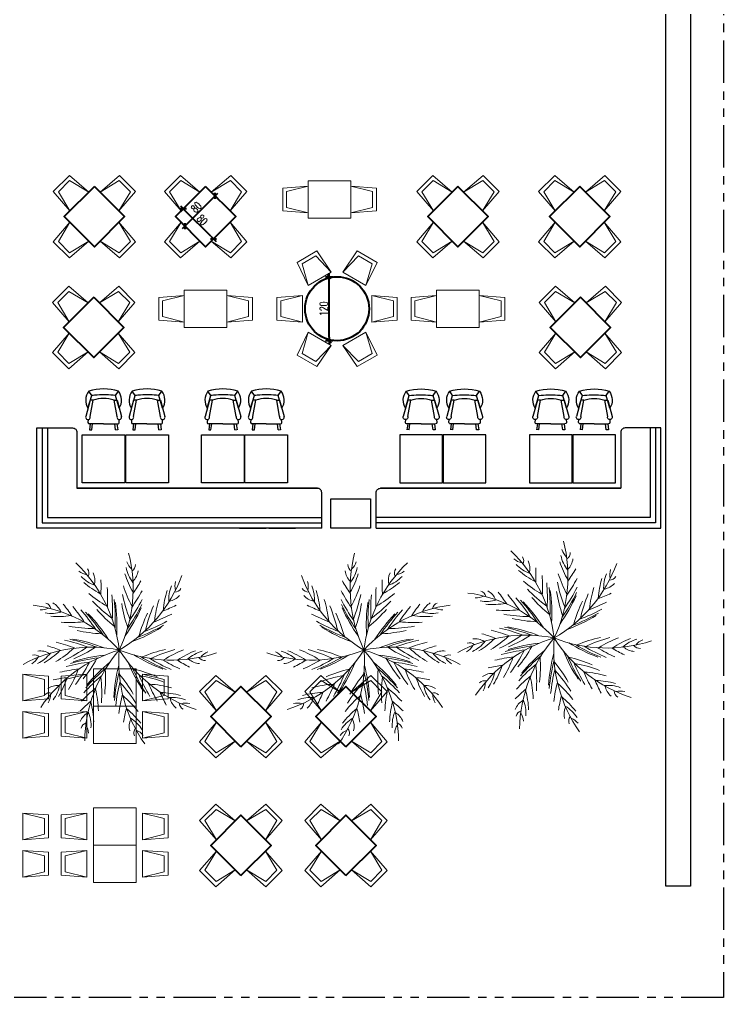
# Model space of a CAD drawing. Header units: millimetres. Extents: x 38967 to 51721, y 49836 to 53207.
# Drawn here: x 50401 to 51721, y 49836 to 51669 of the extents above; entities that cross this region are included whole.
import ezdxf

# ---------------------------------------------------------------- set-up
doc = ezdxf.new("R2010")
doc.units = ezdxf.units.MM
doc.header["$LTSCALE"] = 5
for name, pattern in [('CONTINUA', [0]), ('HIDDEN2', [4.7625, 3.175, -1.5875]), ('PHANTOM2', [31.75, 15.875, -3.175, 3.175, -3.175, 3.175, -3.175])]:
    doc.linetypes.add(name, pattern=pattern)
doc.layers.get('DEFPOINTS').update_dxf_attribs({"linetype": 'CONTINUA'})
for name, color, linetype, lineweight in [('0_agac', 99, 'Continuous', 0), ('G-Mass', 70, 'Continuous', 18), ('Zf_', 1, 'Continuous', 40), ('zf_tefris', 84, 'Continuous', 5)]:
    doc.layers.add(name, color=color, linetype=linetype, lineweight=lineweight)
for name, color, linetype in [('ax', 1, 'PHANTOM2'), ('elev3', 8, 'Continuous'), ('XA-2638-B1-GF_FURNITURE$0$ZF-FURNITURE', 11, 'Continuous')]:
    doc.layers.add(name, color=color, linetype=linetype)
doc.styles.add('Olcu50', font='txt.shx', dxfattribs={"width": 0.7, "height": 15})
doc.dimstyles.new('Olcu50', dxfattribs={"dimtxt": 15, "dimasz": 7, "dimexe": 1.25, "dimexo": 0.625, "dimgap": 2.5, "dimtad": 1, "dimdec": 0, "dimzin": 9, "dimtxsty": 'Olcu50', "dimblk": 'CENTIK', "dimcen": 7, "dimse1": 1, "dimse2": 1, "dimclrd": 256, "dimclrt": 10, "dimazin": 2, "dimtfac": 1, "dimtdec": 0, "dimtix": 1, "dimtmove": 0, "dimatfit": 3, "dimldrblk": 'CENTIK', "dimfxl": 1, "dimlwd": -1, "dimarcsym": 0})

# ---------------------------------------------------------------- blocks, each defined once
blk = doc.blocks.new('palmiye')
at = {"layer": '0_agac'}
for centre, radius, start, end in [((653.5, 117), 678, 161.8706, 201.5936), ((-60.8, 316.9), 80.8, 308.4321, 338.3515), ((386.5, 439.9), 678, 197.8706, 237.5936), ((42.7, 251.4), 83.5, 182.879, 221.5346), ((8.8, 272.9), 35.1, 173.7791, 233.0395), ((-141.1, 302.1), 163.9, 317.4391, 345.0127), ((-308.9, 181.7), 80.8, 344.4321, 14.3515), ((660.7, 553.7), 800.1, 206.1883, 211.1386), ((-377.5, 382.8), 426.3, 326.0526, 338.8318), ((-226.8, 187.1), 35.1, 209.7791, 269.0395), ((-365.2, 122.6), 163.9, 353.4391, 21.0127), ((-603.9, 48.9), 426.3, 2.0526, 14.8318), ((661.2, 487.5), 800.1, 204.5673, 211.2107), ((-463.1, 358.1), 521.1, 327.5529, 339.111), ((609.6, -472.6), 678, 110.1725, 149.8955), ((336.6, 90.1), 83.5, 131.1808, 169.8364), ((332.4, 130), 35.1, 122.081, 181.3414), ((-186.7, 189.6), 83.5, 218.879, 257.5346), ((-658.6, -21.4), 521.1, 3.5529, 15.111), ((667.6, 426), 800.1, 202.9483, 211.3077), ((-651.8, 317.4), 702.2, 334.6755, 344.6307), ((860.8, -292.1), 800.1, 151.2501, 159.6096), ((905.2, -249), 800.1, 152.8691, 159.5126), ((956.8, -207.5), 800.1, 154.4902, 159.4404), ((179.2, 501.3), 426.3, 274.3545, 287.1337), ((262.4, 265.8), 163.9, 265.741, 293.3146), ((323.8, 211.9), 80.8, 256.734, 286.6534), ((135.6, 797.4), 800.1, 242.1883, 247.1386), ((174.9, 744.1), 800.1, 240.5673, 247.2107), ((-787.3, -165.2), 702.2, 10.6755, 20.6307), ((-695, -209.3), 644.4, 13.0347, 23.4268), ((675, 384.9), 800.1, 201.6825, 211.4019), ((682.2, 354.6), 800.1, 200.5186, 211.4981), ((-603, 227.4), 644.4, 337.0347, 347.4268), ((813.8, -347.8), 800.1, 148.8205, 159.8), ((833.2, -323.4), 800.1, 149.9844, 159.7037), ((106.8, 553.1), 521.1, 275.8548, 287.4128), ((216.2, 698.1), 800.1, 238.9483, 247.3077), ((-82.5, 581.9), 644.4, 285.3366, 295.7287), ((-42.1, 676), 702.2, 282.9774, 292.9325), ((-32.3, 543.2), 678, 234.9681, 274.6912), ((-431.3, -82.2), 80.8, 21.5297, 51.4491), ((-440.5, -163.3), 163.9, 30.5366, 58.1102), ((-586.4, -366), 426.3, 39.1502, 51.9294), ((-587.6, -455.1), 521.1, 40.6505, 52.2085), ((246.3, 669.2), 800.1, 237.6825, 247.4019), ((270, 648.9), 800.1, 236.5186, 247.4981), ((552.8, -757.8), 800.1, 114.3202, 125.2997), ((582.7, -748.6), 800.1, 115.4841, 125.2035), ((623.1, -738.5), 800.1, 116.7498, 125.1093), ((684.1, -728.1), 800.1, 118.3688, 125.0123), ((750.1, -723.2), 800.1, 119.9899, 124.9402), ((407.5, -126.6), 83.5, 96.6805, 135.3361), ((-368.9, -28.4), 35.1, 246.8767, 306.1371), ((-338.5, -2.2), 83.5, 255.9765, 294.6321), ((-603.6, -647.5), 702.2, 47.7731, 57.7282), ((-503.3, -626.9), 644.4, 50.1322, 60.5244), ((313.9, -745), 678, 75.6722, 115.3952), ((427.3, 570.7), 702.2, 248.4771, 258.4323), ((480.4, 385.1), 521.1, 241.3545, 252.9126), ((510.8, 301.4), 426.3, 239.8542, 252.6334), ((445.9, 60.2), 163.9, 231.2407, 258.8143), ((426.7, -91.3), 35.1, 87.5807, 146.8411), ((466, -19), 80.8, 222.2337, 252.1531), ((-418.9, 381.5), 678, 270.9681, 310.6912), ((-448.1, 677), 800.1, 279.2858, 284.2361), ((-384.6, 658.3), 800.1, 277.6648, 284.3082), ((-627.8, 57.1), 678, 304.0339, 343.7569), ((-323.9, 646.5), 800.1, 276.0458, 284.4052), ((-282.4, 641.6), 800.1, 274.7801, 284.4994), ((-251.3, 639.7), 800.1, 273.6161, 284.5957), ((-641.6, -266), 678, 331.6319, 11.355), ((-55.3, -805.9), 678, 43.6319, 83.355), ((-436.2, -631.2), 678, 7.6319, 47.355), ((340.8, 516.1), 644.4, 250.8363, 261.2284), ((-652.8, 330.9), 800.1, 309.6161, 320.5957), ((-358.7, -857.6), 800.1, 46.2799, 57.2595), ((140.4, -943.6), 800.1, 82.2799, 93.2595), ((170.6, -951.6), 800.1, 83.4439, 93.1632), ((636.5, 248.8), 644.4, 218.796, 229.1882), ((210.3, -964.5), 800.1, 84.7096, 93.069), ((738.8, 249.2), 702.2, 216.4368, 226.392), ((-181.2, -917.5), 702.2, 83.7731, 93.7282), ((-112.1, -841.9), 644.4, 86.1322, 96.5244), ((-715.5, 293.7), 800.1, 312.0458, 320.4052), ((-679.1, 314.2), 800.1, 310.7801, 320.4994), ((-809.1, -141.3), 800.1, 343.8458, 353.5652), ((-796.1, -112.9), 800.1, 342.6819, 353.6614), ((-712, -494.7), 800.1, 10.2799, 21.2595), ((-339, -881.8), 800.1, 47.4439, 57.1632), ((743.4, -184.6), 644.4, 182.796, 193.1882), ((267.4, -988), 800.1, 86.3286, 92.972), ((685.4, 63.7), 521.1, 209.3143, 220.8723), ((326, -1018.9), 800.1, 87.9496, 92.8999), ((666.7, -23.4), 426.3, 207.814, 220.5932), ((-333.9, -429.9), 163.9, 66.5366, 94.1102), ((-332.8, -679.7), 426.3, 75.1502, 87.9294), ((-833.9, 245.5), 800.1, 315.2858, 320.2361), ((-281.4, -752.5), 521.1, 76.6505, 88.2085), ((-771.5, 267.6), 800.1, 313.6648, 320.3082), ((280.2, -901.8), 702.2, 116.8388, 126.794), ((296.8, -800.8), 644.4, 119.198, 129.5901), ((-828.4, -178.3), 800.1, 345.1116, 353.471), ((575.3, -598), 644.4, 146.796, 157.1882), ((-710.3, -525.9), 800.1, 11.4439, 21.1632), ((-314.5, -915.6), 800.1, 48.7096, 57.069), ((826.5, -244.4), 702.2, 180.4368, 190.392), ((483.8, -193.5), 163.9, 199.2004, 226.774), ((352.1, -331.4), 83.5, 64.6403, 103.2959), ((387.1, -311.7), 35.1, 55.5404, 114.8009), ((-374.1, -358.9), 80.8, 57.5297, 87.4491), ((-355.3, -278.7), 35.1, 282.8767, 342.1371), ((-346.1, -239.7), 83.5, 291.9765, 330.6321), ((-861.1, -230.7), 800.1, 346.7306, 353.374), ((607.3, -695.2), 702.2, 144.4368, 154.392), ((-710.3, -567.6), 800.1, 12.7096, 21.069), ((674.2, -363.1), 521.1, 173.3143, 184.8723), ((-282.1, -968.2), 800.1, 50.3286, 56.972), ((458.8, -271.2), 80.8, 190.1934, 220.1128), ((106.2, -818.2), 521.1, 109.7162, 121.2743), ((414.4, -701.7), 521.1, 137.3143, 148.8723), ((-715, -629.2), 800.1, 14.3286, 20.972), ((608, -422.5), 426.3, 171.814, 184.5932), ((-252.8, -1027.7), 800.1, 51.9496, 56.8999), ((-113.8, -576.5), 163.9, 99.6024, 127.176), ((23.4, -785.3), 426.3, 108.2159, 120.9952), ((-901.4, -283.4), 800.1, 348.3516, 353.3019), ((325.8, -710.9), 426.3, 135.814, 148.5932), ((-726.3, -694.5), 800.1, 15.9496, 20.8999), ((360, -452.6), 163.9, 163.2004, 190.774), ((172.4, -486.8), 83.5, 28.6403, 67.2959), ((-186.2, -538.9), 80.8, 90.5954, 120.5148), ((-214.2, -461.5), 35.1, 315.9424, 15.2029), ((-227.8, -423.8), 83.5, 325.0423, 3.6979), ((107.5, -589.4), 163.9, 127.2004, 154.774), ((212.2, -491.4), 35.1, 19.5404, 78.8009), ((-64.4, -506.9), 83.5, 352.6403, 31.2959), ((294, -500.8), 80.8, 154.1934, 184.1128), ((25.8, -589.7), 80.8, 118.1934, 148.1128), ((-34.8, -534), 35.1, 343.5404, 42.8009)]:
    blk.add_arc(centre, radius, start, end, dxfattribs=at)
blk = doc.blocks.new('CENTIK')
for p, q in [((-1, 0), (1, 0)), ((-0.57, -0.57), (0.57, 0.57)), ((0, 1), (0, -1))]:
    blk.add_line(p, q)
blk = doc.blocks.new('*D109')
at = {"layer": 'DEFPOINTS', "color": 0, "transparency": 16777216}
for p in [(50981.4, 51187), (50996.3, 51187), (50996.3, 51067)]:
    blk.add_point(p, dxfattribs=at)
at = {"layer": 'Zf_', "transparency": 16777216}
blk.add_line((50981.4, 51074), (50981.4, 51180), dxfattribs=at)
at = {"layer": 'Zf_', "transparency": 16777216, "xscale": 7, "yscale": 7, "zscale": 7}
for p, rotation in [((50981.4, 51187), 90), ((50981.4, 51067), 270)]:
    blk.add_blockref('CENTIK', p, dxfattribs=dict(at, rotation=rotation))
at = {"layer": 'Zf_', "color": 10, "transparency": 16777216, "insert": (50971.4, 51127), "char_height": 15, "attachment_point": 5, "rotation": 90, "style": 'Olcu50'}
blk.add_mtext('120', dxfattribs=at)
blk = doc.blocks.new('*D113')
at = {"layer": 'DEFPOINTS', "color": 0, "transparency": 16777216}
for p in [(50749.7, 51356.2), (50767.5, 51338.5), (50693.1, 51299.7)]:
    blk.add_point(p, dxfattribs=at)
at = {"layer": 'Zf_', "transparency": 16777216}
blk.add_line((50715.8, 51286.8), (50762.5, 51333.5), dxfattribs=at)
at = {"layer": 'Zf_', "transparency": 16777216, "xscale": 7, "yscale": 7, "zscale": 7}
for p, rotation in [((50767.5, 51338.5), 44.99999999998526), ((50710.9, 51281.9), 224.9999999999852)]:
    blk.add_blockref('CENTIK', p, dxfattribs=dict(at, rotation=rotation))
at = {"layer": 'Zf_', "color": 10, "transparency": 16777216, "insert": (50732.1, 51317.3), "char_height": 15, "attachment_point": 5, "rotation": 45, "style": 'Olcu50'}
blk.add_mtext('80', dxfattribs=at)
blk = doc.blocks.new('*D114')
at = {"layer": 'DEFPOINTS', "color": 0, "transparency": 16777216}
for p in [(50707.9, 51314.5), (50693.1, 51299.7), (50749.7, 51243.1)]:
    blk.add_point(p, dxfattribs=at)
at = {"layer": 'Zf_', "transparency": 16777216}
blk.add_line((50759.5, 51262.9), (50712.9, 51309.5), dxfattribs=at)
at = {"layer": 'Zf_', "transparency": 16777216, "xscale": 7, "yscale": 7, "zscale": 7}
for p, rotation in [((50707.9, 51314.5), 134.9999999999853), ((50764.5, 51257.9), 314.9999999999853)]:
    blk.add_blockref('CENTIK', p, dxfattribs=dict(at, rotation=rotation))
at = {"layer": 'Zf_', "color": 10, "transparency": 16777216, "insert": (50743.3, 51293.3), "char_height": 15, "attachment_point": 5, "rotation": 315, "style": 'Olcu50'}
blk.add_mtext('80', dxfattribs=at)
blk = doc.blocks.new('XA-2638-B1-GF_FURNITURE$0$A$C48005BF1')
at = {"layer": 'XA-2638-B1-GF_FURNITURE$0$ZF-FURNITURE', "linetype": 'Continuous'}
for p, q in [((36.8, 83.5), (11.7, 58.6)), ((42.2, 80.4), (36.8, 83.5)), ((44.2, 90), (43.4, 101.2)), ((19.7, 54), (42.2, 80.4)), ((87.2, 65.2), (97.2, 70.2)), ((12.7, 50.3), (9.6, 45.6)), ((36.2, 26.6), (10.7, 41.4)), ((68.1, 26), (79.8, 58.7)), ((85.2, 55.6), (76.2, 21.4)), ((79.8, 58.7), (85.2, 55.6)), ((12, 40.6), (4.5, 30.6)), ((4.5, 30.6), (8.5, 28.3)), ((8.5, 28.3), (16.1, 38.3)), ((36.2, 26.6), (61.8, 11.9)), ((51.5, 3.5), (56.4, 15)), ((60.4, 12.7), (55.6, 1.1)), ((66, 13), (68.5, 18.3))]:
    blk.add_line(p, q, dxfattribs=at)
at = {"layer": 'XA-2638-B1-GF_FURNITURE$0$ZF-FURNITURE'}
for p, q in [((24.2, 71.1), (44.2, 90)), ((80.7, 38.5), (87.2, 65.2)), ((51.5, 3.5), (55.8, 1.7))]:
    blk.add_line(p, q, dxfattribs=at)
for centre, radius, start, end in [((56, 72), 31.8, 113.3352, 181.6855), ((26.3, 9.5), 72.7, 42.5985, 77.4015), ((65.6, 66.5), 31.8, 298.3145, 6.6648)]:
    blk.add_arc(centre, radius, start, end, dxfattribs=at)
at = {"layer": 'XA-2638-B1-GF_FURNITURE$0$ZF-FURNITURE', "linetype": 'Continuous'}
for centre, radius, start, end in [((19.8, -1.9), 105.8, 42.9385, 77.0615), ((-33.3, -93.8), 199.5, 63.9221, 67.1527), ((-33.3, -93.8), 199.5, 52.8473, 63.9221), ((12.2, 44.1), 3.1, 150, 240), ((14.9, 54.9), 4.91, 131.5651, 348.435), ((71.4, 22.3), 4.91, 131.5651, 348.435), ((63.3, 14.6), 3.1, 240, 330)]:
    blk.add_arc(centre, radius, start, end, dxfattribs=at)

msp = doc.modelspace()

# ---------------------------------------------------------------- linework, layer by layer
at = {"layer": 'ax'}
msp.add_lwpolyline([(45644.4, 52899.6), (51721.1, 52899.6), (51721.1, 49836.2), (45644.4, 49836.2)], close=True, dxfattribs=at)
at = {"layer": 'elev3'}
msp.add_lwpolyline([(51613.3, 52539.3), (51659.1, 52539.3), (51659.1, 50044.9), (51613.3, 50044.9)], close=True, dxfattribs=at)
at = {"layer": 'G-Mass', "color": 11, "linetype": 'HIDDEN2', "lineweight": 25}
for p, q in [((50863.3, 50715.5), (50813.3, 50715.5)), ((50918.4, 50715.5), (50868.4, 50715.5))]:
    msp.add_line(p, q, dxfattribs=at)
at = {"layer": 'G-Mass', "color": 70, "linetype": 'Continuous', "lineweight": 18}
for p, q in [((50813.3, 50715.5), (50863.3, 50715.5)), ((50868.4, 50715.5), (50918.4, 50715.5))]:
    msp.add_line(p, q, dxfattribs=at)
at = {"layer": 'G-Mass', "color": 114, "linetype": 'Continuous', "lineweight": 35}
for p, q in [((50863.3, 50715.5), (50813.3, 50715.5)), ((50918.4, 50715.5), (50868.4, 50715.5))]:
    msp.add_line(p, q, dxfattribs=at)
at = {"layer": 'XA-2638-B1-GF_FURNITURE$0$ZF-FURNITURE', "linetype": 'Continuous'}
for p, q in [((50959.4, 50790.5), (50508.3, 50790.5)), ((51077.7, 50790.5), (51528.7, 50790.5))]:
    msp.add_line(p, q, dxfattribs=at)
for points in [[(50433.3, 50903.5), (50500.3, 50903.5, -0.414214), (50508.3, 50895.5), (50508.3, 50790.5), (50959.4, 50790.5)], [(51603.7, 50903.5), (51536.7, 50903.5, 0.414214), (51528.7, 50895.5), (51528.7, 50790.5), (51077.7, 50790.5)], [(50967.4, 50715.5), (50967.4, 50782.5, 0.414214), (50959.4, 50790.5)], [(51069.7, 50715.5), (51069.7, 50782.5, -0.414214), (51077.7, 50790.5)]]:
    msp.add_lwpolyline(points, format="xyb", dxfattribs=at)
for points in [[(50967.4, 50715.5), (50433.3, 50715.5), (50433.3, 50903.5)], [(50443.3, 50903.5), (50443.3, 50725.5), (50966.5, 50725.5)], [(50453.3, 50903.5), (50453.3, 50735.5), (50966.5, 50735.5)], [(50453.3, 50903.5), (50453.3, 50735.5), (50966.5, 50735.5)], [(51069.7, 50715.5), (51603.7, 50715.5), (51603.7, 50903.5)], [(51583.7, 50903.5), (51583.7, 50735.5), (51070.5, 50735.5)], [(51583.7, 50903.5), (51583.7, 50735.5), (51070.5, 50735.5)], [(51593.7, 50903.5), (51593.7, 50725.5), (51070.5, 50725.5)], [(51058.9, 50715.5), (50984.6, 50715.5), (50984.6, 50770.5), (51058.9, 50770.5), (51058.9, 50715.5)]]:
    msp.add_lwpolyline(points, dxfattribs=at)
for points in [[(50518.3, 50800.5), (50518.3, 50890.5), (50598.3, 50890.5), (50598.3, 50800.5)], [(50518.3, 50800.5), (50518.3, 50890.5), (50598.3, 50890.5), (50598.3, 50800.5)], [(50599.8, 50800.5), (50599.8, 50890.5), (50679.8, 50890.5), (50679.8, 50800.5)], [(50599.8, 50800.5), (50599.8, 50890.5), (50679.8, 50890.5), (50679.8, 50800.5)], [(50742.1, 50800.5), (50742.1, 50890.5), (50822.1, 50890.5), (50822.1, 50800.5)], [(50742.1, 50800.5), (50742.1, 50890.5), (50822.1, 50890.5), (50822.1, 50800.5)], [(50823.5, 50800.5), (50823.5, 50890.5), (50903.5, 50890.5), (50903.5, 50800.5)], [(50823.5, 50800.5), (50823.5, 50890.5), (50903.5, 50890.5), (50903.5, 50800.5)], [(51194, 50800.5), (51194, 50890.5), (51114, 50890.5), (51114, 50800.5)], [(51194, 50800.5), (51194, 50890.5), (51114, 50890.5), (51114, 50800.5)], [(51275.4, 50800.5), (51275.4, 50890.5), (51195.4, 50890.5), (51195.4, 50800.5)], [(51275.4, 50800.5), (51275.4, 50890.5), (51195.4, 50890.5), (51195.4, 50800.5)], [(51437.3, 50800.5), (51437.3, 50890.5), (51357.3, 50890.5), (51357.3, 50800.5)], [(51437.3, 50800.5), (51437.3, 50890.5), (51357.3, 50890.5), (51357.3, 50800.5)], [(51518.7, 50800.5), (51518.7, 50890.5), (51438.7, 50890.5), (51438.7, 50800.5)], [(51518.7, 50800.5), (51518.7, 50890.5), (51438.7, 50890.5), (51438.7, 50800.5)]]:
    msp.add_lwpolyline(points, close=True, dxfattribs=at)
at = {"layer": 'Zf_'}
for p, q in [((50541.1, 51356.2, 0), (50484.6, 51299.7, 0)), ((50749.7, 51356.2, 0), (50693.1, 51299.7, 0)), ((51223.1, 51356.2, 0), (51279.7, 51299.7, 0)), ((51451.5, 51356.2, 0), (51508.1, 51299.7, 0)), ((50484.6, 51299.7, 0), (50541.1, 51243.1, 0)), ((50693.1, 51299.7, 0), (50749.7, 51243.1, 0)), ((51279.7, 51299.7, 0), (51223.1, 51243.1, 0)), ((51508.1, 51299.7, 0), (51451.5, 51243.1, 0)), ((50539.9, 51148.6, 0), (50483.3, 51092, 0)), ((51452.8, 51148.6, 0), (51509.4, 51092, 0)), ((50483.3, 51092, 0), (50539.9, 51035.4, 0)), ((51509.4, 51092, 0), (51452.8, 51035.4, 0)), ((50872.4, 50362.5, 0), (50815.8, 50419, 0)), ((51069.5, 50362.5, 0), (51012.9, 50419, 0)), ((50815.8, 50305.9, 0), (50872.4, 50362.5, 0)), ((51012.9, 50305.9, 0), (51069.5, 50362.5, 0)), ((50872.4, 50121, 0), (50815.8, 50177.6, 0)), ((51069.5, 50121, 0), (51012.9, 50177.6, 0)), ((50815.8, 50064.5, 0), (50872.4, 50121, 0)), ((51012.9, 50064.5, 0), (51069.5, 50121, 0))]:
    msp.add_line(p, q, dxfattribs=at)
at = {"layer": 'Zf_', "elevation": 0}
for points in [[(50541.1, 51356.2), (50597.7, 51299.7), (50541.1, 51243.1), (50484.6, 51299.7)], [(50749.7, 51356.2), (50806.2, 51299.7), (50749.7, 51243.1), (50693.1, 51299.7)], [(51223.1, 51356.2), (51166.6, 51299.7), (51223.1, 51243.1), (51279.7, 51299.7)], [(51451.5, 51356.2), (51395, 51299.7), (51451.5, 51243.1), (51508.1, 51299.7)], [(50539.9, 51148.6), (50596.4, 51092), (50539.9, 51035.4), (50483.3, 51092)], [(51452.8, 51148.6), (51396.2, 51092), (51452.8, 51035.4), (51509.4, 51092)], [(50815.8, 50305.9), (50759.2, 50362.5), (50815.8, 50419), (50872.4, 50362.5)], [(51012.9, 50305.9), (50956.3, 50362.5), (51012.9, 50419), (51069.5, 50362.5)], [(50815.8, 50064.5), (50759.2, 50121), (50815.8, 50177.6), (50872.4, 50121)], [(51012.9, 50064.5), (50956.3, 50121), (51012.9, 50177.6), (51069.5, 50121)]]:
    msp.add_lwpolyline(points, close=True, dxfattribs=at)
at = {"layer": 'Zf_'}
msp.add_circle((50996.3, 51127, 0), 60, dxfattribs=at)
at = {"layer": 'zf_tefris'}
for p, q in [((50709.7, 51162, 0), (50789.7, 51162, 0)), ((50789.7, 51162, 0), (50709.7, 51162, 0)), ((50709.7, 51162, 0), (50709.7, 51092, 0)), ((50789.7, 51092, 0), (50789.7, 51162, 0)), ((51183.1, 51162, 0), (51263.1, 51162, 0)), ((51263.1, 51162, 0), (51183.1, 51162, 0)), ((51183.1, 51162, 0), (51183.1, 51092, 0)), ((51263.1, 51092, 0), (51263.1, 51162, 0)), ((50789.7, 51092, 0), (50709.7, 51092, 0)), ((50709.7, 51092, 0), (50789.7, 51092, 0)), ((51263.1, 51092, 0), (51183.1, 51092, 0)), ((51183.1, 51092, 0), (51263.1, 51092, 0)), ((50539.2, 50382.1, 0), (50539.2, 50452.1, 0)), ((50619.2, 50452.1, 0), (50539.2, 50452.1, 0)), ((50619.2, 50452.1, 0), (50619.2, 50382.1, 0)), ((50619.2, 50382.1, 0), (50619.2, 50452.1, 0)), ((50619.2, 50382.1, 0), (50539.2, 50382.1, 0)), ((50539.2, 50382.1, 0), (50619.2, 50382.1, 0)), ((50539.2, 50312.1, 0), (50539.2, 50382.1, 0)), ((50619.2, 50382.1, 0), (50619.2, 50312.1, 0)), ((50539.2, 50312.1, 0), (50619.2, 50312.1, 0)), ((50619.2, 50312.1, 0), (50539.2, 50312.1, 0)), ((50619.2, 50312.1, 0), (50539.2, 50312.1, 0)), ((50539.2, 50312.1, 0), (50619.2, 50312.1, 0)), ((50539.2, 50121.8, 0), (50539.2, 50191.8, 0)), ((50619.2, 50191.8, 0), (50539.2, 50191.8, 0)), ((50619.2, 50191.8, 0), (50619.2, 50121.8, 0)), ((50619.2, 50121.8, 0), (50619.2, 50191.8, 0)), ((50619.2, 50121.8, 0), (50539.2, 50121.8, 0)), ((50539.2, 50121.8, 0), (50619.2, 50121.8, 0)), ((50539.2, 50051.8, 0), (50539.2, 50121.8, 0)), ((50619.2, 50121.8, 0), (50619.2, 50051.8, 0)), ((50539.2, 50051.8, 0), (50619.2, 50051.8, 0)), ((50619.2, 50051.8, 0), (50539.2, 50051.8, 0)), ((50619.2, 50051.8, 0), (50539.2, 50051.8, 0)), ((50539.2, 50051.8, 0), (50619.2, 50051.8, 0))]:
    msp.add_line(p, q, dxfattribs=at)
at = {"layer": 'zf_tefris', "elevation": 0}
for points in [[(50494.1, 51377), (50463.8, 51346.6), (50495.2, 51310.3), (50530.5, 51345.6)], [(50588.1, 51377), (50618.4, 51346.6), (50587.1, 51310.3), (50551.7, 51345.6)], [(50702.7, 51377), (50672.4, 51346.6), (50703.7, 51310.3), (50739.1, 51345.6)], [(50796.7, 51377), (50827, 51346.6), (50795.6, 51310.3), (50760.3, 51345.6)], [(51176.2, 51377), (51145.9, 51346.6), (51177.2, 51310.3), (51212.5, 51345.6)], [(51270.1, 51377), (51300.4, 51346.6), (51269.1, 51310.3), (51233.7, 51345.6)], [(51404.6, 51377), (51374.3, 51346.6), (51405.6, 51310.3), (51440.9, 51345.6)], [(51498.5, 51377), (51528.8, 51346.6), (51497.5, 51310.3), (51462.1, 51345.6)], [(50494.6, 51367.3), (50473.5, 51346.2), (50495.2, 51310.3), (50530.5, 51345.6)], [(50587.7, 51367.3), (50608.7, 51346.2), (50587.1, 51310.3), (50551.7, 51345.6)], [(50703.1, 51367.3), (50682.1, 51346.2), (50703.7, 51310.3), (50739.1, 51345.6)], [(50796.2, 51367.3), (50817.3, 51346.2), (50795.6, 51310.3), (50760.3, 51345.6)], [(51022.2, 51296.9), (51022.2, 51366.9), (50942.2, 51366.9), (50942.2, 51296.9)], [(51176.6, 51367.3), (51155.6, 51346.2), (51177.2, 51310.3), (51212.5, 51345.6)], [(51269.7, 51367.3), (51290.7, 51346.2), (51269.1, 51310.3), (51233.7, 51345.6)], [(51405, 51367.3), (51384, 51346.2), (51405.6, 51310.3), (51440.9, 51345.6)], [(51498.1, 51367.3), (51519.1, 51346.2), (51497.5, 51310.3), (51462.1, 51345.6)], [(50894.3, 51310.4), (50894.3, 51353.3), (50942.2, 51356.9), (50942.2, 51306.9)], [(50901.5, 51317), (50901.5, 51346.7), (50942.2, 51356.9), (50942.2, 51306.9)], [(51070.1, 51310.4), (51070.1, 51353.3), (51022.2, 51356.9), (51022.2, 51306.9)], [(51062.9, 51317), (51062.9, 51346.7), (51022.2, 51356.9), (51022.2, 51306.9)], [(50463.8, 51252.7), (50494.1, 51222.4), (50530.5, 51253.7), (50495.2, 51289.1)], [(50473.5, 51253.1), (50494.6, 51232.1), (50530.5, 51253.7), (50495.2, 51289.1)], [(50618.4, 51252.7), (50588.1, 51222.4), (50551.7, 51253.7), (50587.1, 51289.1)], [(50608.7, 51253.1), (50587.7, 51232.1), (50551.7, 51253.7), (50587.1, 51289.1)], [(50672.4, 51252.7), (50702.7, 51222.4), (50739.1, 51253.7), (50703.7, 51289.1)], [(50682.1, 51253.1), (50703.1, 51232.1), (50739.1, 51253.7), (50703.7, 51289.1)], [(50827, 51252.7), (50796.7, 51222.4), (50760.3, 51253.7), (50795.6, 51289.1)], [(50817.3, 51253.1), (50796.2, 51232.1), (50760.3, 51253.7), (50795.6, 51289.1)], [(51145.9, 51252.7), (51176.2, 51222.4), (51212.5, 51253.7), (51177.2, 51289.1)], [(51155.6, 51253.1), (51176.6, 51232.1), (51212.5, 51253.7), (51177.2, 51289.1)], [(51300.4, 51252.7), (51270.1, 51222.4), (51233.7, 51253.7), (51269.1, 51289.1)], [(51290.7, 51253.1), (51269.7, 51232.1), (51233.7, 51253.7), (51269.1, 51289.1)], [(51374.3, 51252.7), (51404.6, 51222.4), (51440.9, 51253.7), (51405.6, 51289.1)], [(51384, 51253.1), (51405, 51232.1), (51440.9, 51253.7), (51405.6, 51289.1)], [(51528.8, 51252.7), (51498.5, 51222.4), (51462.1, 51253.7), (51497.5, 51289.1)], [(51519.1, 51253.1), (51498.1, 51232.1), (51462.1, 51253.7), (51497.5, 51289.1)], [(50958.5, 51235.5), (50921.3, 51214), (50942.2, 51170.8), (50985.5, 51195.8)], [(51071.3, 51214), (51034.2, 51235.5), (51007.2, 51195.8), (51050.5, 51170.8)], [(50956.3, 51226), (50930.6, 51211.1), (50942.2, 51170.8), (50985.5, 51195.8)], [(51062.1, 51211.1), (51036.3, 51226), (51007.2, 51195.8), (51050.5, 51170.8)], [(50492.9, 51169.3), (50462.6, 51139), (50493.9, 51102.6), (50529.3, 51138)], [(50493.3, 51159.6), (50472.3, 51138.6), (50493.9, 51102.6), (50529.3, 51138)], [(50586.8, 51169.3), (50617.1, 51139), (50585.8, 51102.6), (50550.5, 51138)], [(50586.4, 51159.6), (50607.4, 51138.6), (50585.8, 51102.6), (50550.5, 51138)], [(50789.7, 51092), (50789.7, 51162), (50709.7, 51162), (50709.7, 51092)], [(51263.1, 51092), (51263.1, 51162), (51183.1, 51162), (51183.1, 51092)], [(51405.8, 51169.3), (51375.5, 51139), (51406.8, 51102.6), (51442.2, 51138)], [(51406.2, 51159.6), (51385.2, 51138.6), (51406.8, 51102.6), (51442.2, 51138)], [(51499.8, 51169.3), (51530.1, 51139), (51498.8, 51102.6), (51463.4, 51138)], [(51499.4, 51159.6), (51520.4, 51138.6), (51498.8, 51102.6), (51463.4, 51138)], [(50661.8, 51105.6), (50661.8, 51148.4), (50709.7, 51152), (50709.7, 51102)], [(50669, 51112.2), (50669, 51141.9), (50709.7, 51152), (50709.7, 51102)], [(50837.5, 51105.6), (50837.5, 51148.4), (50789.7, 51152), (50789.7, 51102)], [(50830.4, 51112.2), (50830.4, 51141.9), (50789.7, 51152), (50789.7, 51102)], [(50883.5, 51148.4), (50883.5, 51105.6), (50931.3, 51102), (50931.3, 51152)], [(50890.6, 51141.9), (50890.6, 51112.2), (50931.3, 51102), (50931.3, 51152)], [(51109.2, 51105.6), (51109.2, 51148.4), (51061.3, 51152), (51061.3, 51102)], [(51102, 51112.2), (51102, 51141.9), (51061.3, 51152), (51061.3, 51102)], [(51135.3, 51105.6), (51135.3, 51148.4), (51183.1, 51152), (51183.1, 51102)], [(51142.4, 51112.2), (51142.4, 51141.9), (51183.1, 51152), (51183.1, 51102)], [(51311, 51105.6), (51311, 51148.4), (51263.1, 51152), (51263.1, 51102)], [(51303.8, 51112.2), (51303.8, 51141.9), (51263.1, 51152), (51263.1, 51102)], [(50921.3, 51040), (50958.5, 51018.6), (50985.5, 51058.2), (50942.2, 51083.2)], [(50930.6, 51042.9), (50956.3, 51028), (50985.5, 51058.2), (50942.2, 51083.2)], [(51034.2, 51018.6), (51071.3, 51040), (51050.5, 51083.2), (51007.2, 51058.2)], [(51036.3, 51028), (51062.1, 51042.9), (51050.5, 51083.2), (51007.2, 51058.2)], [(50462.6, 51045), (50492.9, 51014.7), (50529.3, 51046.1), (50493.9, 51081.4)], [(50472.3, 51045.4), (50493.3, 51024.4), (50529.3, 51046.1), (50493.9, 51081.4)], [(50617.1, 51045), (50586.8, 51014.7), (50550.5, 51046.1), (50585.8, 51081.4)], [(50607.4, 51045.4), (50586.4, 51024.4), (50550.5, 51046.1), (50585.8, 51081.4)], [(51375.5, 51045), (51405.8, 51014.7), (51442.2, 51046.1), (51406.8, 51081.4)], [(51385.2, 51045.4), (51406.2, 51024.4), (51442.2, 51046.1), (51406.8, 51081.4)], [(51530.1, 51045), (51499.8, 51014.7), (51463.4, 51046.1), (51498.8, 51081.4)], [(51520.4, 51045.4), (51499.4, 51024.4), (51463.4, 51046.1), (51498.8, 51081.4)], [(50454.7, 50395.6), (50454.7, 50438.5), (50406.8, 50442.1), (50406.8, 50392.1)], [(50447.5, 50402.2), (50447.5, 50431.9), (50406.8, 50442.1), (50406.8, 50392.1)], [(50479, 50395.6), (50479, 50438.5), (50526.8, 50442.1), (50526.8, 50392.1)], [(50486.1, 50402.2), (50486.1, 50431.9), (50526.8, 50442.1), (50526.8, 50392.1)], [(50679.4, 50395.6), (50679.4, 50438.5), (50631.5, 50442.1), (50631.5, 50392.1)], [(50672.2, 50402.2), (50672.2, 50431.9), (50631.5, 50442.1), (50631.5, 50392.1)], [(50738.5, 50409.5), (50768.8, 50439.8), (50805.2, 50408.4), (50769.9, 50373.1)], [(50748.2, 50409.1), (50769.2, 50430.1), (50805.2, 50408.4), (50769.9, 50373.1)], [(50893.1, 50409.5), (50862.8, 50439.8), (50826.4, 50408.4), (50861.8, 50373.1)], [(50883.4, 50409.1), (50862.4, 50430.1), (50826.4, 50408.4), (50861.8, 50373.1)], [(50935.6, 50409.5), (50965.9, 50439.8), (51002.3, 50408.4), (50966.9, 50373.1)], [(50945.3, 50409.1), (50966.3, 50430.1), (51002.3, 50408.4), (50966.9, 50373.1)], [(51090.2, 50409.5), (51059.9, 50439.8), (51023.5, 50408.4), (51058.9, 50373.1)], [(51080.5, 50409.1), (51059.5, 50430.1), (51023.5, 50408.4), (51058.9, 50373.1)], [(50454.7, 50368.5), (50454.7, 50325.6), (50406.8, 50322.1), (50406.8, 50372.1)], [(50447.5, 50361.9), (50447.5, 50332.2), (50406.8, 50322.1), (50406.8, 50372.1)], [(50479, 50368.5), (50479, 50325.6), (50526.8, 50322.1), (50526.8, 50372.1)], [(50486.1, 50361.9), (50486.1, 50332.2), (50526.8, 50322.1), (50526.8, 50372.1)], [(50679.4, 50368.5), (50679.4, 50325.6), (50631.5, 50322.1), (50631.5, 50372.1)], [(50672.2, 50361.9), (50672.2, 50332.2), (50631.5, 50322.1), (50631.5, 50372.1)], [(50768.8, 50285.2), (50738.5, 50315.5), (50769.9, 50351.9), (50805.2, 50316.5)], [(50769.2, 50294.9), (50748.2, 50315.9), (50769.9, 50351.9), (50805.2, 50316.5)], [(50862.8, 50285.2), (50893.1, 50315.5), (50861.8, 50351.9), (50826.4, 50316.5)], [(50862.4, 50294.9), (50883.4, 50315.9), (50861.8, 50351.9), (50826.4, 50316.5)], [(50965.9, 50285.2), (50935.6, 50315.5), (50966.9, 50351.9), (51002.3, 50316.5)], [(50966.3, 50294.9), (50945.3, 50315.9), (50966.9, 50351.9), (51002.3, 50316.5)], [(51059.9, 50285.2), (51090.2, 50315.5), (51058.9, 50351.9), (51023.5, 50316.5)], [(51059.5, 50294.9), (51080.5, 50315.9), (51058.9, 50351.9), (51023.5, 50316.5)], [(50738.5, 50168), (50768.8, 50198.3), (50805.2, 50167), (50769.9, 50131.6)], [(50748.2, 50167.6), (50769.2, 50188.6), (50805.2, 50167), (50769.9, 50131.6)], [(50893.1, 50168), (50862.8, 50198.3), (50826.4, 50167), (50861.8, 50131.6)], [(50883.4, 50167.6), (50862.4, 50188.6), (50826.4, 50167), (50861.8, 50131.6)], [(50935.6, 50168), (50965.9, 50198.3), (51002.3, 50167), (50966.9, 50131.6)], [(50945.3, 50167.6), (50966.3, 50188.6), (51002.3, 50167), (50966.9, 50131.6)], [(51090.2, 50168), (51059.9, 50198.3), (51023.5, 50167), (51058.9, 50131.6)], [(51080.5, 50167.6), (51059.5, 50188.6), (51023.5, 50167), (51058.9, 50131.6)], [(50454.7, 50135.3), (50454.7, 50178.2), (50406.8, 50181.8), (50406.8, 50131.8)], [(50447.5, 50141.9), (50447.5, 50171.6), (50406.8, 50181.8), (50406.8, 50131.8)], [(50479, 50135.3), (50479, 50178.2), (50526.8, 50181.8), (50526.8, 50131.8)], [(50486.1, 50141.9), (50486.1, 50171.6), (50526.8, 50181.8), (50526.8, 50131.8)], [(50679.4, 50135.3), (50679.4, 50178.2), (50631.5, 50181.8), (50631.5, 50131.8)], [(50672.2, 50141.9), (50672.2, 50171.6), (50631.5, 50181.8), (50631.5, 50131.8)], [(50454.7, 50108.2), (50454.7, 50065.3), (50406.8, 50061.8), (50406.8, 50111.8)], [(50447.5, 50101.6), (50447.5, 50071.9), (50406.8, 50061.8), (50406.8, 50111.8)], [(50479, 50108.2), (50479, 50065.3), (50526.8, 50061.8), (50526.8, 50111.8)], [(50486.1, 50101.6), (50486.1, 50071.9), (50526.8, 50061.8), (50526.8, 50111.8)], [(50679.4, 50108.2), (50679.4, 50065.3), (50631.5, 50061.8), (50631.5, 50111.8)], [(50672.2, 50101.6), (50672.2, 50071.9), (50631.5, 50061.8), (50631.5, 50111.8)], [(50768.8, 50043.8), (50738.5, 50074.1), (50769.9, 50110.4), (50805.2, 50075.1)], [(50769.2, 50053.5), (50748.2, 50074.5), (50769.9, 50110.4), (50805.2, 50075.1)], [(50862.8, 50043.8), (50893.1, 50074.1), (50861.8, 50110.4), (50826.4, 50075.1)], [(50862.4, 50053.5), (50883.4, 50074.5), (50861.8, 50110.4), (50826.4, 50075.1)], [(50965.9, 50043.8), (50935.6, 50074.1), (50966.9, 50110.4), (51002.3, 50075.1)], [(50966.3, 50053.5), (50945.3, 50074.5), (50966.9, 50110.4), (51002.3, 50075.1)], [(51059.9, 50043.8), (51090.2, 50074.1), (51058.9, 50110.4), (51023.5, 50075.1)], [(51059.5, 50053.5), (51080.5, 50074.5), (51058.9, 50110.4), (51023.5, 50075.1)]]:
    msp.add_lwpolyline(points, close=True, dxfattribs=at)

# ---------------------------------------------------------------- block references
at = {"layer": '0_agac', "yscale": 0.3960000000006403}
for p, xscale, zscale, rotation in [((51456, 50500.8, 0), -0.3960000000006403, 0.396, 270), ((50640.2, 50478.2, 0), -0.3960000000006403, 0.396, 270), ((50994.3, 50478.2, 0), 0.3960000000006403, 0.3960000000006403, 90)]:
    msp.add_blockref('palmiye', p, dxfattribs=dict(at, xscale=xscale, zscale=zscale, rotation=rotation))
at = {"layer": 'XA-2638-B1-GF_FURNITURE$0$ZF-FURNITURE', "linetype": 'Continuous', "yscale": 0.9000000000014552, "zscale": 0.9000000000006828}
for p, xscale, rotation in [((50542.1, 50874.2), 0.9000000000071784, 30.00007952566229), ((50623.5, 50874.2), 0.9000000000071784, 30.00007952566229), ((50765.8, 50874.2), 0.9000000000071784, 30.00007952566229), ((50847.2, 50874.2), 0.9000000000071784, 30.00007952566229), ((51170.3, 50874.2), -0.9000000000071785, 329.9999204743377), ((51251.7, 50874.2), -0.9000000000071785, 329.9999204743377), ((51413.5, 50874.2), -0.9000000000071785, 329.9999204743377), ((51495, 50874.2), -0.9000000000071785, 329.9999204743377)]:
    msp.add_blockref('XA-2638-B1-GF_FURNITURE$0$A$C48005BF1', p, dxfattribs=dict(at, xscale=xscale, rotation=rotation))

# ---------------------------------------------------------------- dimensions: what is measured, and where the dimension line sits
at = {"layer": 'Zf_'}
for p1, p2, distance, picture, middle in [((50693.1, 51299.7, 0), (50749.7, 51356.2, 0), -25.1, '*D113', (50732.1, 51317.3, 0)), ((50749.7, 51243.1, 0), (50693.1, 51299.7, 0), -20.9, '*D114', (50743.3, 51293.3, 0))]:
    dim = msp.add_aligned_dim(p1=p1, p2=p2, distance=distance, dimstyle='Olcu50', override={"dimfxl": 10}, dxfattribs=at)
    dim.commit()
    dim.dimension.update_dxf_attribs({"geometry": picture, "text_midpoint": middle})
dim = msp.add_linear_dim(base=(50981.4, 51187, 0), p1=(50996.3, 51067, 0), p2=(50996.3, 51187, 0), angle=270, dimstyle='Olcu50', override={"dimfxl": 10}, dxfattribs=at)
dim.commit()
dim.dimension.update_dxf_attribs({"geometry": '*D109', "text_midpoint": (50971.4, 51127, 0)})

doc.saveas('drawing.dxf')
